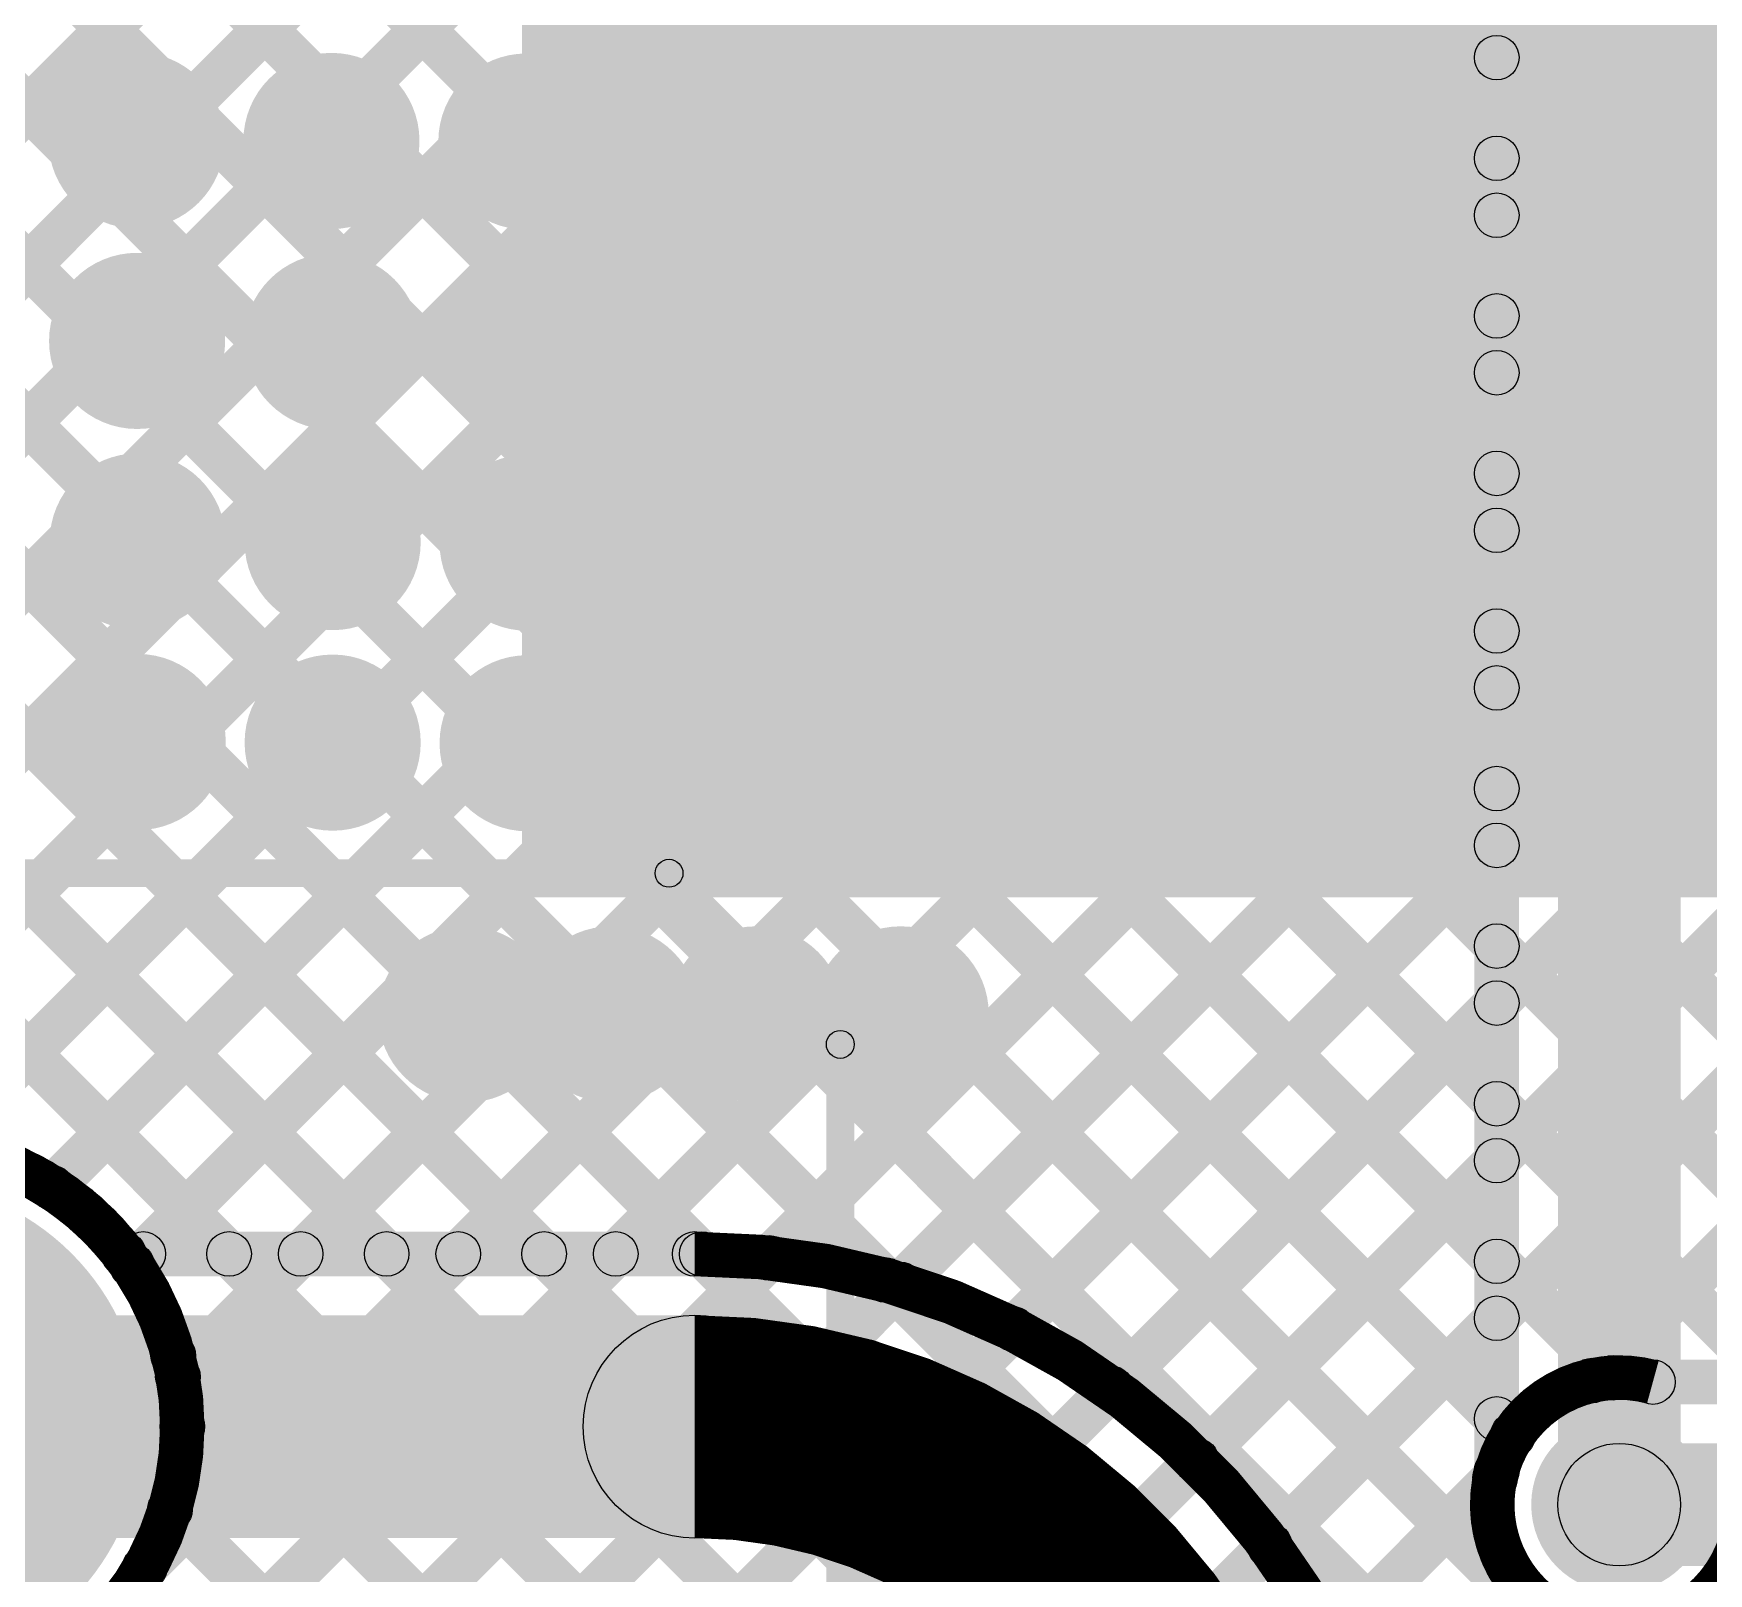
# Model space of a CAD drawing. Header units: millimetres. Extents: x -0.24 to 2.5, y 0 to 2.55.
# Drawn here: x -0.0777 to 0.223, y 1.4996 to 1.7761 of the extents above; entities that cross this region are included whole.
import ezdxf

# ---------------------------------------------------------------- set-up
doc = ezdxf.new("R2010")
doc.units = ezdxf.units.MM
doc.header["$MEASUREMENT"] = 0
for name, color, linetype in [('BottomLayer', 5, 'Continuous'), ('BottomSolder', 6, 'Continuous'), ('MultiLayer', 9, 'Continuous'), ('PadHoleLayer', 156, 'Continuous'), ('TopLayer', 1, 'Continuous'), ('TopOverlay', 2, 'Continuous'), ('TopSolder', 216, 'Continuous'), ('ViaHoleLayer', 16, 'Continuous')]:
    doc.layers.add(name, color=color, linetype=linetype)

# ---------------------------------------------------------------- blocks, each defined once
blk = doc.blocks.new('T________B_____2P_63')
at = {"layer": 'BottomLayer'}
h = blk.add_hatch(color=5, dxfattribs=at)
edge = h.paths.add_edge_path()
edge.add_arc((0.2, 0), 0.04, 0, 360)
at = {"layer": 'BottomSolder'}
h = blk.add_hatch(color=6, dxfattribs=at)
edge = h.paths.add_edge_path()
edge.add_arc((0.2, 0), 0.044, 0, 360)
at = {"layer": 'MultiLayer'}
h = blk.add_hatch(color=9, dxfattribs=at)
edge = h.paths.add_edge_path()
edge.add_arc((0.2, 0), 0.04, 0, 360)
at = {"layer": 'PadHoleLayer'}
h = blk.add_hatch(color=156, dxfattribs=at)
edge = h.paths.add_edge_path()
edge.add_arc((0.2, 0), 0.0275, 0, 360)
at = {"layer": 'TopLayer'}
h = blk.add_hatch(color=1, dxfattribs=at)
edge = h.paths.add_edge_path()
edge.add_arc((0.2, 0), 0.04, 0, 360)
at = {"layer": 'TopOverlay'}
for points in [[(0.29684, 0.12542), (0.30184, 0.12542), (0.30184, -0.1384), (0.29684, -0.1384)], [(0.29758, -0.13663), (0.30111, -0.14017), (0.27038, -0.17091), (0.26684, -0.16737)], [(-0.06992, -0.17164), (-0.06992, -0.16664), (0.26861, -0.16664), (0.26861, -0.17164)]]:
    blk.add_hatch(color=2, dxfattribs=at).paths.add_polyline_path(points)
h = blk.add_hatch(color=2, dxfattribs=at)
edge = h.paths.add_edge_path()
edge.add_arc((0.29934, -0.1384), 0.0025, 0, 360)
h = blk.add_hatch(color=2, dxfattribs=at)
edge = h.paths.add_edge_path()
edge.add_arc((0.29934, -0.1384), 0.0025, 0, 360)
h = blk.add_hatch(color=2, dxfattribs=at)
edge = h.paths.add_edge_path()
edge.add_arc((0.26861, -0.16914), 0.0025, 0, 360)
h = blk.add_hatch(color=2, dxfattribs=at)
edge = h.paths.add_edge_path()
edge.add_arc((0.26861, -0.16914), 0.0025, 0, 360)
at = {"layer": 'TopSolder'}
h = blk.add_hatch(color=216, dxfattribs=at)
edge = h.paths.add_edge_path()
edge.add_arc((0.2, 0), 0.044, 0, 360)
at = {"layer": 'TopOverlay'}
for centre in [(0.29934, -0.1384), (0.29934, -0.1384), (0.26861, -0.16914), (0.26861, -0.16914)]:
    blk.add_circle(centre, 0.0025, dxfattribs=at)

msp = doc.modelspace()

# ---------------------------------------------------------------- hatches: boundary and pattern name
at = {"layer": 'BottomLayer'}
for points in [[(0.01, 1.621), (0.332, 1.621), (0.332, 2.509), (0.01, 2.509)], [(-0.16717, 1.66847), (-0.17283, 1.67412), (0.33517, 2.18212), (0.34083, 2.17647)], [(-0.17283, 2.16241), (-0.16717, 2.16807), (0.46407, 1.53683), (0.45841, 1.53117)], [(-0.16717, 1.64018), (-0.17283, 1.64584), (0.33517, 2.15384), (0.34083, 2.14818)], [(-0.17283, 2.13412), (-0.16717, 2.13978), (0.43578, 1.53683), (0.43012, 1.53117)], [(-0.16717, 1.6119), (-0.17283, 1.61756), (0.33517, 2.12556), (0.34083, 2.1199)], [(-0.17283, 2.10584), (-0.16717, 2.1115), (0.4075, 1.53683), (0.40184, 1.53117)], [(-0.16717, 1.58361), (-0.17283, 1.58927), (0.32717, 2.08927), (0.33283, 2.08361)], [(-0.17283, 2.07756), (-0.16717, 2.08321), (0.37921, 1.53683), (0.37356, 1.53117)], [(-0.16717, 1.55533), (-0.17283, 1.56099), (0.32717, 2.06099), (0.33283, 2.05533)], [(-0.17283, 2.04927), (-0.16717, 2.05493), (0.35093, 1.53683), (0.34527, 1.53117)], [(-0.05484, 1.49795), (-0.0605, 1.50361), (0.48828, 2.05239), (0.49394, 2.04673)], [(-0.04896, 1.53212), (-0.05462, 1.53777), (0.45495, 2.04735), (0.46061, 2.04169)], [(-0.13211, 1.56211), (-0.13776, 1.56777), (0.32717, 2.0327), (0.33283, 2.02705)], [(-0.17283, 2.02099), (-0.16717, 2.02664), (0.32264, 1.53683), (0.31699, 1.53117)], [(-0.16717, 1.35734), (-0.17283, 1.363), (0.48823, 2.02405), (0.49388, 2.0184)], [(-0.09224, 1.5737), (-0.09789, 1.57935), (0.33858, 2.01583), (0.34424, 2.01017)], [(-0.07158, 1.56607), (-0.07724, 1.57172), (0.36687, 2.01583), (0.37252, 2.01017)], [(-0.05721, 1.55216), (-0.06287, 1.55781), (0.39515, 2.01583), (0.40081, 2.01017)], [(-0.00063, 1.35417), (-0.00629, 1.35983), (0.63817, 2.00429), (0.64383, 1.99863)], [(-0.17283, 1.9927), (-0.16717, 1.99836), (0.29436, 1.53683), (0.2887, 1.53117)], [(-0.12206, 1.37417), (-0.12771, 1.37983), (0.48823, 1.99577), (0.49388, 1.99011)], [(-0.04817, 1.3632), (-0.05383, 1.36886), (0.57003, 1.99272), (0.57569, 1.98706)], [(-0.02892, 1.35417), (-0.03458, 1.35983), (0.59831, 1.99272), (0.60397, 1.98706)], [(0.20493, 1.53145), (0.19927, 1.53711), (0.63817, 1.97601), (0.64383, 1.97035)], [(-0.09377, 1.37417), (-0.09943, 1.37983), (0.49432, 1.97358), (0.49998, 1.96792)], [(-0.17283, 1.96442), (-0.16717, 1.97008), (0.26608, 1.53683), (0.26042, 1.53117)], [(-0.06549, 1.37417), (-0.07114, 1.37983), (0.50971, 1.96068), (0.51537, 1.95502)], [(-0.17283, 1.93613), (-0.16717, 1.94179), (0.23779, 1.53683), (0.23213, 1.53117)], [(-0.17283, 1.90785), (-0.16717, 1.91351), (0.20872, 1.53761), (0.20307, 1.53196)], [(-0.17283, 1.87957), (-0.16717, 1.88522), (0.19074, 1.52731), (0.18508, 1.52166)], [(-0.17283, 1.85128), (-0.16717, 1.85694), (0.22694, 1.46283), (0.22128, 1.45717)], [(-0.17283, 1.823), (-0.16717, 1.82865), (0.19865, 1.46283), (0.193, 1.45717)], [(-0.17283, 1.79471), (-0.16717, 1.80037), (0.17037, 1.46283), (0.16471, 1.45717)], [(-0.17283, 1.76643), (-0.16717, 1.77209), (0.14209, 1.46283), (0.13643, 1.45717)], [(-0.17283, 1.73814), (-0.16717, 1.7438), (0.12098, 1.45564), (0.11533, 1.44999)], [(-0.17283, 1.70986), (-0.16717, 1.71552), (0.11043, 1.43791), (0.10477, 1.43226)], [(-0.17283, 1.68158), (-0.16717, 1.68723), (0.16023, 1.35983), (0.15458, 1.35417)], [(-0.05544, 1.53591), (-0.04979, 1.54156), (0.13195, 1.35983), (0.12629, 1.35417)], [(0.21303, 1.53), (0.21303, 1.538), (0.62386, 1.538), (0.62386, 1.53)], [(0.207, 1.501), (0.207, 1.523), (0.62386, 1.523), (0.62386, 1.501)], [(0.12776, 1.45428), (0.1221, 1.45994), (0.18189, 1.51973), (0.18755, 1.51407)], [(-0.05606, 1.50824), (-0.05041, 1.5139), (0.10366, 1.35983), (0.09801, 1.35417)]]:
    msp.add_hatch(color=5, dxfattribs=at).paths.add_polyline_path(points)
h = msp.add_hatch(color=5, dxfattribs=at)
edge = h.paths.add_edge_path()
edge.add_arc((-0.05922, 1.75689), 0.01181, 0, 360)
h = msp.add_hatch(color=5, dxfattribs=at)
edge = h.paths.add_edge_path()
edge.add_arc((-0.02422, 1.75678), 0.01181, 0, 360)
h = msp.add_hatch(color=5, dxfattribs=at)
edge = h.paths.add_edge_path()
edge.add_arc((0.01078, 1.75667), 0.01181, 0, 360)
h = msp.add_hatch(color=5, dxfattribs=at)
edge = h.paths.add_edge_path()
edge.add_arc((0.04578, 1.75655), 0.01181, 0, 360)
h = msp.add_hatch(color=5, dxfattribs=at)
edge = h.paths.add_edge_path()
edge.add_arc((0.08078, 1.75644), 0.01181, 0, 360)
h = msp.add_hatch(color=5, dxfattribs=at)
edge = h.paths.add_edge_path()
edge.add_arc((0.11578, 1.75633), 0.01181, 0, 360)
h = msp.add_hatch(color=5, dxfattribs=at)
edge = h.paths.add_edge_path()
edge.add_arc((0.15122, 1.75644), 0.01181, 0, 360)
h = msp.add_hatch(color=5, dxfattribs=at)
edge = h.paths.add_edge_path()
edge.add_arc((-0.05911, 1.72089), 0.01181, 0, 360)
h = msp.add_hatch(color=5, dxfattribs=at)
edge = h.paths.add_edge_path()
edge.add_arc((-0.02411, 1.72078), 0.01181, 0, 360)
h = msp.add_hatch(color=5, dxfattribs=at)
edge = h.paths.add_edge_path()
edge.add_arc((0.01089, 1.72067), 0.01181, 0, 360)
h = msp.add_hatch(color=5, dxfattribs=at)
edge = h.paths.add_edge_path()
edge.add_arc((0.04589, 1.72055), 0.01181, 0, 360)
h = msp.add_hatch(color=5, dxfattribs=at)
edge = h.paths.add_edge_path()
edge.add_arc((0.08089, 1.72044), 0.01181, 0, 360)
h = msp.add_hatch(color=5, dxfattribs=at)
edge = h.paths.add_edge_path()
edge.add_arc((0.15111, 1.72044), 0.01181, 0, 360)
h = msp.add_hatch(color=5, dxfattribs=at)
edge = h.paths.add_edge_path()
edge.add_arc((0.11589, 1.72033), 0.01181, 0, 360)
h = msp.add_hatch(color=5, dxfattribs=at)
edge = h.paths.add_edge_path()
edge.add_arc((-0.059, 1.68489), 0.01181, 0, 360)
h = msp.add_hatch(color=5, dxfattribs=at)
edge = h.paths.add_edge_path()
edge.add_arc((-0.024, 1.68478), 0.01181, 0, 360)
h = msp.add_hatch(color=5, dxfattribs=at)
edge = h.paths.add_edge_path()
edge.add_arc((0.011, 1.68467), 0.01181, 0, 360)
h = msp.add_hatch(color=5, dxfattribs=at)
edge = h.paths.add_edge_path()
edge.add_arc((0.046, 1.68455), 0.01181, 0, 360)
h = msp.add_hatch(color=5, dxfattribs=at)
edge = h.paths.add_edge_path()
edge.add_arc((0.081, 1.68444), 0.01181, 0, 360)
h = msp.add_hatch(color=5, dxfattribs=at)
edge = h.paths.add_edge_path()
edge.add_arc((0.116, 1.68433), 0.01181, 0, 360)
h = msp.add_hatch(color=5, dxfattribs=at)
edge = h.paths.add_edge_path()
edge.add_arc((0.151, 1.68444), 0.01181, 0, 360)
h = msp.add_hatch(color=5, dxfattribs=at)
edge = h.paths.add_edge_path()
edge.add_arc((-0.059, 1.64889), 0.01181, 0, 360)
h = msp.add_hatch(color=5, dxfattribs=at)
edge = h.paths.add_edge_path()
edge.add_arc((-0.024, 1.64878), 0.01181, 0, 360)
h = msp.add_hatch(color=5, dxfattribs=at)
edge = h.paths.add_edge_path()
edge.add_arc((0.011, 1.64867), 0.01181, 0, 360)
h = msp.add_hatch(color=5, dxfattribs=at)
edge = h.paths.add_edge_path()
edge.add_arc((0.046, 1.64855), 0.01181, 0, 360)
h = msp.add_hatch(color=5, dxfattribs=at)
edge = h.paths.add_edge_path()
edge.add_arc((0.081, 1.64844), 0.01181, 0, 360)
h = msp.add_hatch(color=5, dxfattribs=at)
edge = h.paths.add_edge_path()
edge.add_arc((0.116, 1.64833), 0.01181, 0, 360)
h = msp.add_hatch(color=5, dxfattribs=at)
edge = h.paths.add_edge_path()
edge.add_arc((0.151, 1.64844), 0.01181, 0, 360)
h = msp.add_hatch(color=5, dxfattribs=at)
edge = h.paths.add_edge_path()
edge.add_arc((0, 1.6), 0.01181, 0, 360)
h = msp.add_hatch(color=5, dxfattribs=at)
edge = h.paths.add_edge_path()
edge.add_arc((0.026, 1.6), 0.01181, 0, 360)
h = msp.add_hatch(color=5, dxfattribs=at)
edge = h.paths.add_edge_path()
edge.add_arc((0.052, 1.6), 0.01181, 0, 360)
h = msp.add_hatch(color=5, dxfattribs=at)
edge = h.paths.add_edge_path()
edge.add_arc((0.078, 1.6), 0.01181, 0, 360)
h = msp.add_hatch(color=5, dxfattribs=at)
edge = h.paths.add_edge_path()
edge.add_arc((-0.07441, 1.56889), 0.004, 0, 360)
h = msp.add_hatch(color=5, dxfattribs=at)
edge = h.paths.add_edge_path()
edge.add_arc((-0.06004, 1.55498), 0.004, 0, 360)
h = msp.add_hatch(color=5, dxfattribs=at)
edge = h.paths.add_edge_path()
edge.add_arc((-0.05262, 1.53874), 0.004, 0, 360)
h = msp.add_hatch(color=5, dxfattribs=at)
edge = h.paths.add_edge_path()
edge.add_arc((-0.05179, 1.53495), 0.004, 0, 360)
h = msp.add_hatch(color=5, dxfattribs=at)
edge = h.paths.add_edge_path()
edge.add_arc((0.2021, 1.53428), 0.004, 0, 360)
h = msp.add_hatch(color=5, dxfattribs=at)
edge = h.paths.add_edge_path()
edge.add_arc((0.20589, 1.53478), 0.004, 0, 360)
h = msp.add_hatch(color=5, dxfattribs=at)
edge = h.paths.add_edge_path()
edge.add_arc((0.21303, 1.534), 0.004, 0, 360)
h = msp.add_hatch(color=5, dxfattribs=at)
edge = h.paths.add_edge_path()
edge.add_arc((0.21303, 1.534), 0.004, 0, 360)
h = msp.add_hatch(color=5, dxfattribs=at)
edge = h.paths.add_edge_path()
edge.add_arc((-0.051, 1.526), 0.004, 0, 360)
h = msp.add_hatch(color=5, dxfattribs=at)
edge = h.paths.add_edge_path()
edge.add_arc((0.18791, 1.52449), 0.004, 0, 360)
h = msp.add_hatch(color=5, dxfattribs=at)
edge = h.paths.add_edge_path()
edge.add_arc((0.207, 1.512), 0.01181, 0, 360)
h = msp.add_hatch(color=5, dxfattribs=at)
edge = h.paths.add_edge_path()
edge.add_arc((0.207, 1.512), 0.011, 0, 360)
h = msp.add_hatch(color=5, dxfattribs=at)
edge = h.paths.add_edge_path()
edge.add_arc((0.18472, 1.5169), 0.004, 0, 360)
h = msp.add_hatch(color=5, dxfattribs=at)
edge = h.paths.add_edge_path()
edge.add_arc((-0.05323, 1.51107), 0.004, 0, 360)
h = msp.add_hatch(color=5, dxfattribs=at)
edge = h.paths.add_edge_path()
edge.add_arc((-0.05767, 1.50078), 0.004, 0, 360)
at = {"layer": 'BottomSolder'}
h = msp.add_hatch(color=6, dxfattribs=at)
edge = h.paths.add_edge_path()
edge.add_arc((-0.05922, 1.75689), 0.01581, 0, 360)
h = msp.add_hatch(color=6, dxfattribs=at)
edge = h.paths.add_edge_path()
edge.add_arc((-0.02422, 1.75678), 0.01581, 0, 360)
h = msp.add_hatch(color=6, dxfattribs=at)
edge = h.paths.add_edge_path()
edge.add_arc((0.01078, 1.75667), 0.01581, 0, 360)
h = msp.add_hatch(color=6, dxfattribs=at)
edge = h.paths.add_edge_path()
edge.add_arc((0.04578, 1.75655), 0.01581, 0, 360)
h = msp.add_hatch(color=6, dxfattribs=at)
edge = h.paths.add_edge_path()
edge.add_arc((0.08078, 1.75644), 0.01581, 0, 360)
h = msp.add_hatch(color=6, dxfattribs=at)
edge = h.paths.add_edge_path()
edge.add_arc((0.11578, 1.75633), 0.01581, 0, 360)
h = msp.add_hatch(color=6, dxfattribs=at)
edge = h.paths.add_edge_path()
edge.add_arc((0.15122, 1.75644), 0.01581, 0, 360)
h = msp.add_hatch(color=6, dxfattribs=at)
edge = h.paths.add_edge_path()
edge.add_arc((-0.05911, 1.72089), 0.01581, 0, 360)
h = msp.add_hatch(color=6, dxfattribs=at)
edge = h.paths.add_edge_path()
edge.add_arc((-0.02411, 1.72078), 0.01581, 0, 360)
h = msp.add_hatch(color=6, dxfattribs=at)
edge = h.paths.add_edge_path()
edge.add_arc((0.01089, 1.72067), 0.01581, 0, 360)
h = msp.add_hatch(color=6, dxfattribs=at)
edge = h.paths.add_edge_path()
edge.add_arc((0.04589, 1.72055), 0.01581, 0, 360)
h = msp.add_hatch(color=6, dxfattribs=at)
edge = h.paths.add_edge_path()
edge.add_arc((0.08089, 1.72044), 0.01581, 0, 360)
h = msp.add_hatch(color=6, dxfattribs=at)
edge = h.paths.add_edge_path()
edge.add_arc((0.11589, 1.72033), 0.01581, 0, 360)
h = msp.add_hatch(color=6, dxfattribs=at)
edge = h.paths.add_edge_path()
edge.add_arc((0.15111, 1.72044), 0.01581, 0, 360)
h = msp.add_hatch(color=6, dxfattribs=at)
edge = h.paths.add_edge_path()
edge.add_arc((-0.059, 1.68489), 0.01581, 0, 360)
h = msp.add_hatch(color=6, dxfattribs=at)
edge = h.paths.add_edge_path()
edge.add_arc((-0.024, 1.68478), 0.01581, 0, 360)
h = msp.add_hatch(color=6, dxfattribs=at)
edge = h.paths.add_edge_path()
edge.add_arc((0.011, 1.68467), 0.01581, 0, 360)
h = msp.add_hatch(color=6, dxfattribs=at)
edge = h.paths.add_edge_path()
edge.add_arc((0.046, 1.68455), 0.01581, 0, 360)
h = msp.add_hatch(color=6, dxfattribs=at)
edge = h.paths.add_edge_path()
edge.add_arc((0.081, 1.68444), 0.01581, 0, 360)
h = msp.add_hatch(color=6, dxfattribs=at)
edge = h.paths.add_edge_path()
edge.add_arc((0.116, 1.68433), 0.01581, 0, 360)
h = msp.add_hatch(color=6, dxfattribs=at)
edge = h.paths.add_edge_path()
edge.add_arc((0.151, 1.68444), 0.01581, 0, 360)
h = msp.add_hatch(color=6, dxfattribs=at)
edge = h.paths.add_edge_path()
edge.add_arc((-0.059, 1.64889), 0.01581, 0, 360)
h = msp.add_hatch(color=6, dxfattribs=at)
edge = h.paths.add_edge_path()
edge.add_arc((-0.024, 1.64878), 0.01581, 0, 360)
h = msp.add_hatch(color=6, dxfattribs=at)
edge = h.paths.add_edge_path()
edge.add_arc((0.011, 1.64867), 0.01581, 0, 360)
h = msp.add_hatch(color=6, dxfattribs=at)
edge = h.paths.add_edge_path()
edge.add_arc((0.046, 1.64855), 0.01581, 0, 360)
h = msp.add_hatch(color=6, dxfattribs=at)
edge = h.paths.add_edge_path()
edge.add_arc((0.081, 1.64844), 0.01581, 0, 360)
h = msp.add_hatch(color=6, dxfattribs=at)
edge = h.paths.add_edge_path()
edge.add_arc((0.116, 1.64833), 0.01581, 0, 360)
h = msp.add_hatch(color=6, dxfattribs=at)
edge = h.paths.add_edge_path()
edge.add_arc((0.151, 1.64844), 0.01581, 0, 360)
h = msp.add_hatch(color=6, dxfattribs=at)
edge = h.paths.add_edge_path()
edge.add_arc((0, 1.6), 0.01581, 0, 360)
h = msp.add_hatch(color=6, dxfattribs=at)
edge = h.paths.add_edge_path()
edge.add_arc((0.026, 1.6), 0.01581, 0, 360)
h = msp.add_hatch(color=6, dxfattribs=at)
edge = h.paths.add_edge_path()
edge.add_arc((0.052, 1.6), 0.01581, 0, 360)
h = msp.add_hatch(color=6, dxfattribs=at)
edge = h.paths.add_edge_path()
edge.add_arc((0.078, 1.6), 0.01581, 0, 360)
h = msp.add_hatch(color=6, dxfattribs=at)
edge = h.paths.add_edge_path()
edge.add_arc((0.207, 1.512), 0.01581, 0, 360)
at = {"layer": 'TopLayer'}
for points in [[(0.189, 1.51803), (0.181, 1.51803), (0.181, 2.12086), (0.189, 2.12086)], [(0.218, 1.512), (0.196, 1.512), (0.196, 2.12086), (0.218, 2.12086)], [(-0.16583, 2.09884), (-0.16017, 2.1045), (0.18783, 1.7565), (0.18217, 1.75084)], [(-0.16583, 2.07056), (-0.16017, 2.07621), (0.18783, 1.72821), (0.18217, 1.72256)], [(-0.16583, 2.04227), (-0.16017, 2.04793), (0.18783, 1.69993), (0.18217, 1.69427)], [(-0.16017, 1.67547), (-0.16583, 1.68112), (0.18217, 2.02912), (0.18783, 2.02347)], [(-0.16583, 2.01399), (-0.16017, 2.01964), (0.18783, 1.67164), (0.18217, 1.66599)], [(-0.16017, 1.64718), (-0.16583, 1.65284), (0.18217, 2.00084), (0.18783, 1.99518)], [(-0.16583, 1.9857), (-0.16017, 1.99136), (0.18783, 1.64336), (0.18217, 1.6377)], [(-0.16017, 1.6189), (-0.16583, 1.62456), (0.18217, 1.97256), (0.18783, 1.9669)], [(-0.16583, 1.95742), (-0.16017, 1.96308), (0.18783, 1.61508), (0.18217, 1.60942)], [(-0.16017, 1.59061), (-0.16583, 1.59627), (0.18217, 1.94427), (0.18783, 1.93861)], [(-0.16583, 1.92913), (-0.16017, 1.93479), (0.18783, 1.58679), (0.18217, 1.58113)], [(-0.16017, 1.56233), (-0.16583, 1.56799), (0.18217, 1.91599), (0.18783, 1.91033)], [(-0.16583, 1.90085), (-0.16017, 1.90651), (0.18783, 1.55851), (0.18217, 1.55285)], [(-0.13211, 1.56211), (-0.13776, 1.56777), (0.18217, 1.8877), (0.18783, 1.88205)], [(-0.16583, 1.87257), (-0.16017, 1.87822), (0.18783, 1.53022), (0.18217, 1.52457)], [(-0.09224, 1.5737), (-0.09789, 1.57935), (0.18217, 1.85942), (0.18783, 1.85376)], [(-0.16583, 1.84428), (-0.16017, 1.84994), (0.23683, 1.45294), (0.23117, 1.44728)], [(-0.07158, 1.56607), (-0.07724, 1.57172), (0.18217, 1.83113), (0.18783, 1.82548)], [(-0.16583, 1.816), (-0.16017, 1.82165), (0.23683, 1.42465), (0.23117, 1.419)], [(-0.05519, 1.55417), (-0.06085, 1.55983), (0.18217, 1.80285), (0.18783, 1.79719)], [(-0.16583, 1.78771), (-0.16017, 1.79337), (0.07802, 1.55518), (0.07236, 1.54952)], [(-0.02691, 1.55417), (-0.03257, 1.55983), (0.18217, 1.77457), (0.18783, 1.76891)], [(-0.16583, 1.75943), (-0.16017, 1.76509), (0.04509, 1.55982), (0.03943, 1.55417)], [(0.00138, 1.55417), (-0.00428, 1.55983), (0.18217, 1.74628), (0.18783, 1.74062)], [(-0.16583, 1.73114), (-0.16017, 1.7368), (0.0168, 1.55983), (0.01114, 1.55417)], [(0.02966, 1.55417), (0.024, 1.55983), (0.18217, 1.718), (0.18783, 1.71234)], [(-0.16583, 1.70286), (-0.16017, 1.70852), (-0.01148, 1.55983), (-0.01714, 1.55417)], [(0.05724, 1.55347), (0.05158, 1.55912), (0.18217, 1.68971), (0.18783, 1.68406)], [(-0.16583, 1.67458), (-0.16017, 1.68023), (-0.03977, 1.55983), (-0.04542, 1.55417)], [(0.08078, 1.54872), (0.07512, 1.55438), (0.18217, 1.66143), (0.18783, 1.65577)], [(0.10102, 1.54068), (0.09537, 1.54634), (0.18217, 1.63314), (0.18783, 1.62749)], [(0.11865, 1.53003), (0.11299, 1.53568), (0.18217, 1.60486), (0.18783, 1.5992)], [(0.13396, 1.51705), (0.12831, 1.52271), (0.18217, 1.57658), (0.18783, 1.57092)], [(-0.0615, 1.553), (-0.0615, 1.561), (0.041, 1.561), (0.041, 1.553)], [(-0.102, 1.506), (-0.102, 1.546), (0.041, 1.546), (0.041, 1.506)], [(0.14705, 1.50186), (0.1414, 1.50752), (0.18217, 1.54829), (0.18783, 1.54263)], [(0.15784, 1.48436), (0.15218, 1.49002), (0.18189, 1.51973), (0.18755, 1.51407)]]:
    msp.add_hatch(color=1, dxfattribs=at).paths.add_polyline_path(points)
h = msp.add_hatch(color=1, dxfattribs=at)
edge = h.paths.add_edge_path()
edge.add_arc((0.185, 1.77174), 0.004, 0, 360)
h = msp.add_hatch(color=1, dxfattribs=at)
edge = h.paths.add_edge_path()
edge.add_arc((-0.05922, 1.75689), 0.01181, 0, 360)
h = msp.add_hatch(color=1, dxfattribs=at)
edge = h.paths.add_edge_path()
edge.add_arc((-0.02422, 1.75678), 0.01181, 0, 360)
h = msp.add_hatch(color=1, dxfattribs=at)
edge = h.paths.add_edge_path()
edge.add_arc((0.01078, 1.75667), 0.01181, 0, 360)
h = msp.add_hatch(color=1, dxfattribs=at)
edge = h.paths.add_edge_path()
edge.add_arc((0.04578, 1.75655), 0.01181, 0, 360)
h = msp.add_hatch(color=1, dxfattribs=at)
edge = h.paths.add_edge_path()
edge.add_arc((0.08078, 1.75644), 0.01181, 0, 360)
h = msp.add_hatch(color=1, dxfattribs=at)
edge = h.paths.add_edge_path()
edge.add_arc((0.11578, 1.75633), 0.01181, 0, 360)
h = msp.add_hatch(color=1, dxfattribs=at)
edge = h.paths.add_edge_path()
edge.add_arc((0.15122, 1.75644), 0.01181, 0, 360)
h = msp.add_hatch(color=1, dxfattribs=at)
edge = h.paths.add_edge_path()
edge.add_arc((0.185, 1.75367), 0.004, 0, 360)
h = msp.add_hatch(color=1, dxfattribs=at)
edge = h.paths.add_edge_path()
edge.add_arc((0.185, 1.74345), 0.004, 0, 360)
h = msp.add_hatch(color=1, dxfattribs=at)
edge = h.paths.add_edge_path()
edge.add_arc((-0.05911, 1.72089), 0.01181, 0, 360)
h = msp.add_hatch(color=1, dxfattribs=at)
edge = h.paths.add_edge_path()
edge.add_arc((-0.02411, 1.72078), 0.01181, 0, 360)
h = msp.add_hatch(color=1, dxfattribs=at)
edge = h.paths.add_edge_path()
edge.add_arc((0.01089, 1.72067), 0.01181, 0, 360)
h = msp.add_hatch(color=1, dxfattribs=at)
edge = h.paths.add_edge_path()
edge.add_arc((0.04589, 1.72055), 0.01181, 0, 360)
h = msp.add_hatch(color=1, dxfattribs=at)
edge = h.paths.add_edge_path()
edge.add_arc((0.08089, 1.72044), 0.01181, 0, 360)
h = msp.add_hatch(color=1, dxfattribs=at)
edge = h.paths.add_edge_path()
edge.add_arc((0.15111, 1.72044), 0.01181, 0, 360)
h = msp.add_hatch(color=1, dxfattribs=at)
edge = h.paths.add_edge_path()
edge.add_arc((0.11589, 1.72033), 0.01181, 0, 360)
h = msp.add_hatch(color=1, dxfattribs=at)
edge = h.paths.add_edge_path()
edge.add_arc((0.185, 1.72538), 0.004, 0, 360)
h = msp.add_hatch(color=1, dxfattribs=at)
edge = h.paths.add_edge_path()
edge.add_arc((0.185, 1.71517), 0.004, 0, 360)
h = msp.add_hatch(color=1, dxfattribs=at)
edge = h.paths.add_edge_path()
edge.add_arc((0.185, 1.6971), 0.004, 0, 360)
h = msp.add_hatch(color=1, dxfattribs=at)
edge = h.paths.add_edge_path()
edge.add_arc((-0.059, 1.68489), 0.01181, 0, 360)
h = msp.add_hatch(color=1, dxfattribs=at)
edge = h.paths.add_edge_path()
edge.add_arc((-0.024, 1.68478), 0.01181, 0, 360)
h = msp.add_hatch(color=1, dxfattribs=at)
edge = h.paths.add_edge_path()
edge.add_arc((0.011, 1.68467), 0.01181, 0, 360)
h = msp.add_hatch(color=1, dxfattribs=at)
edge = h.paths.add_edge_path()
edge.add_arc((0.046, 1.68455), 0.01181, 0, 360)
h = msp.add_hatch(color=1, dxfattribs=at)
edge = h.paths.add_edge_path()
edge.add_arc((0.081, 1.68444), 0.01181, 0, 360)
h = msp.add_hatch(color=1, dxfattribs=at)
edge = h.paths.add_edge_path()
edge.add_arc((0.116, 1.68433), 0.01181, 0, 360)
h = msp.add_hatch(color=1, dxfattribs=at)
edge = h.paths.add_edge_path()
edge.add_arc((0.151, 1.68444), 0.01181, 0, 360)
h = msp.add_hatch(color=1, dxfattribs=at)
edge = h.paths.add_edge_path()
edge.add_arc((0.185, 1.68688), 0.004, 0, 360)
h = msp.add_hatch(color=1, dxfattribs=at)
edge = h.paths.add_edge_path()
edge.add_arc((0.185, 1.66882), 0.004, 0, 360)
h = msp.add_hatch(color=1, dxfattribs=at)
edge = h.paths.add_edge_path()
edge.add_arc((-0.059, 1.64889), 0.01181, 0, 360)
h = msp.add_hatch(color=1, dxfattribs=at)
edge = h.paths.add_edge_path()
edge.add_arc((-0.024, 1.64878), 0.01181, 0, 360)
h = msp.add_hatch(color=1, dxfattribs=at)
edge = h.paths.add_edge_path()
edge.add_arc((0.011, 1.64867), 0.01181, 0, 360)
h = msp.add_hatch(color=1, dxfattribs=at)
edge = h.paths.add_edge_path()
edge.add_arc((0.046, 1.64855), 0.01181, 0, 360)
h = msp.add_hatch(color=1, dxfattribs=at)
edge = h.paths.add_edge_path()
edge.add_arc((0.081, 1.64844), 0.01181, 0, 360)
h = msp.add_hatch(color=1, dxfattribs=at)
edge = h.paths.add_edge_path()
edge.add_arc((0.116, 1.64833), 0.01181, 0, 360)
h = msp.add_hatch(color=1, dxfattribs=at)
edge = h.paths.add_edge_path()
edge.add_arc((0.151, 1.64844), 0.01181, 0, 360)
h = msp.add_hatch(color=1, dxfattribs=at)
edge = h.paths.add_edge_path()
edge.add_arc((0.185, 1.6586), 0.004, 0, 360)
h = msp.add_hatch(color=1, dxfattribs=at)
edge = h.paths.add_edge_path()
edge.add_arc((0.185, 1.64053), 0.004, 0, 360)
h = msp.add_hatch(color=1, dxfattribs=at)
edge = h.paths.add_edge_path()
edge.add_arc((0.185, 1.63032), 0.004, 0, 360)
h = msp.add_hatch(color=1, dxfattribs=at)
edge = h.paths.add_edge_path()
edge.add_arc((0.185, 1.61225), 0.004, 0, 360)
h = msp.add_hatch(color=1, dxfattribs=at)
edge = h.paths.add_edge_path()
edge.add_arc((0, 1.6), 0.01181, 0, 360)
h = msp.add_hatch(color=1, dxfattribs=at)
edge = h.paths.add_edge_path()
edge.add_arc((0.026, 1.6), 0.01181, 0, 360)
h = msp.add_hatch(color=1, dxfattribs=at)
edge = h.paths.add_edge_path()
edge.add_arc((0.052, 1.6), 0.01181, 0, 360)
h = msp.add_hatch(color=1, dxfattribs=at)
edge = h.paths.add_edge_path()
edge.add_arc((0.078, 1.6), 0.01181, 0, 360)
h = msp.add_hatch(color=1, dxfattribs=at)
edge = h.paths.add_edge_path()
edge.add_arc((0.185, 1.60203), 0.004, 0, 360)
h = msp.add_hatch(color=1, dxfattribs=at)
edge = h.paths.add_edge_path()
edge.add_arc((0.185, 1.58396), 0.004, 0, 360)
h = msp.add_hatch(color=1, dxfattribs=at)
edge = h.paths.add_edge_path()
edge.add_arc((0.185, 1.57375), 0.004, 0, 360)
h = msp.add_hatch(color=1, dxfattribs=at)
edge = h.paths.add_edge_path()
edge.add_arc((-0.07441, 1.56889), 0.004, 0, 360)
h = msp.add_hatch(color=1, dxfattribs=at)
edge = h.paths.add_edge_path()
edge.add_arc((-0.0615, 1.557), 0.004, 0, 360)
h = msp.add_hatch(color=1, dxfattribs=at)
edge = h.paths.add_edge_path()
edge.add_arc((-0.0615, 1.557), 0.004, 0, 360)
h = msp.add_hatch(color=1, dxfattribs=at)
edge = h.paths.add_edge_path()
edge.add_arc((-0.05802, 1.557), 0.004, 0, 360)
h = msp.add_hatch(color=1, dxfattribs=at)
edge = h.paths.add_edge_path()
edge.add_arc((-0.0426, 1.557), 0.004, 0, 360)
h = msp.add_hatch(color=1, dxfattribs=at)
edge = h.paths.add_edge_path()
edge.add_arc((-0.02974, 1.557), 0.004, 0, 360)
h = msp.add_hatch(color=1, dxfattribs=at)
edge = h.paths.add_edge_path()
edge.add_arc((-0.01431, 1.557), 0.004, 0, 360)
h = msp.add_hatch(color=1, dxfattribs=at)
edge = h.paths.add_edge_path()
edge.add_arc((-0.00145, 1.557), 0.004, 0, 360)
h = msp.add_hatch(color=1, dxfattribs=at)
edge = h.paths.add_edge_path()
edge.add_arc((0.01397, 1.557), 0.004, 0, 360)
h = msp.add_hatch(color=1, dxfattribs=at)
edge = h.paths.add_edge_path()
edge.add_arc((0.02683, 1.557), 0.004, 0, 360)
h = msp.add_hatch(color=1, dxfattribs=at)
edge = h.paths.add_edge_path()
edge.add_arc((0.041, 1.557), 0.004, 0, 360)
h = msp.add_hatch(color=1, dxfattribs=at)
edge = h.paths.add_edge_path()
edge.add_arc((0.041, 1.557), 0.004, 0, 360)
h = msp.add_hatch(color=1, dxfattribs=at)
edge = h.paths.add_edge_path()
edge.add_arc((0.04226, 1.55699), 0.004, 0, 360)
h = msp.add_hatch(color=1, dxfattribs=at)
edge = h.paths.add_edge_path()
edge.add_arc((0.05441, 1.5563), 0.004, 0, 360)
h = msp.add_hatch(color=1, dxfattribs=at)
edge = h.paths.add_edge_path()
edge.add_arc((0.185, 1.55568), 0.004, 0, 360)
h = msp.add_hatch(color=1, dxfattribs=at)
edge = h.paths.add_edge_path()
edge.add_arc((0.07519, 1.55235), 0.004, 0, 360)
h = msp.add_hatch(color=1, dxfattribs=at)
edge = h.paths.add_edge_path()
edge.add_arc((0.07795, 1.55155), 0.004, 0, 360)
h = msp.add_hatch(color=1, dxfattribs=at)
edge = h.paths.add_edge_path()
edge.add_arc((0.185, 1.54546), 0.004, 0, 360)
h = msp.add_hatch(color=1, dxfattribs=at)
edge = h.paths.add_edge_path()
edge.add_arc((0.041, 1.526), 0.02, 0, 360)
h = msp.add_hatch(color=1, dxfattribs=at)
edge = h.paths.add_edge_path()
edge.add_arc((0.041, 1.526), 0.02, 0, 360)
h = msp.add_hatch(color=1, dxfattribs=at)
edge = h.paths.add_edge_path()
edge.add_arc((0.0982, 1.54351), 0.004, 0, 360)
h = msp.add_hatch(color=1, dxfattribs=at)
edge = h.paths.add_edge_path()
edge.add_arc((0.11582, 1.53285), 0.004, 0, 360)
h = msp.add_hatch(color=1, dxfattribs=at)
edge = h.paths.add_edge_path()
edge.add_arc((0.185, 1.52739), 0.004, 0, 360)
h = msp.add_hatch(color=1, dxfattribs=at)
edge = h.paths.add_edge_path()
edge.add_arc((0.13114, 1.51988), 0.004, 0, 360)
h = msp.add_hatch(color=1, dxfattribs=at)
edge = h.paths.add_edge_path()
edge.add_arc((0.185, 1.51803), 0.004, 0, 360)
h = msp.add_hatch(color=1, dxfattribs=at)
edge = h.paths.add_edge_path()
edge.add_arc((0.185, 1.51803), 0.004, 0, 360)
h = msp.add_hatch(color=1, dxfattribs=at)
edge = h.paths.add_edge_path()
edge.add_arc((0.207, 1.512), 0.01181, 0, 360)
h = msp.add_hatch(color=1, dxfattribs=at)
edge = h.paths.add_edge_path()
edge.add_arc((0.207, 1.512), 0.011, 0, 360)
h = msp.add_hatch(color=1, dxfattribs=at)
edge = h.paths.add_edge_path()
edge.add_arc((0.18472, 1.5169), 0.004, 0, 360)
h = msp.add_hatch(color=1, dxfattribs=at)
edge = h.paths.add_edge_path()
edge.add_arc((0.14422, 1.50469), 0.004, 0, 360)
at = {"layer": 'TopSolder'}
h = msp.add_hatch(color=216, dxfattribs=at)
edge = h.paths.add_edge_path()
edge.add_arc((-0.05922, 1.75689), 0.01581, 0, 360)
h = msp.add_hatch(color=216, dxfattribs=at)
edge = h.paths.add_edge_path()
edge.add_arc((-0.02422, 1.75678), 0.01581, 0, 360)
h = msp.add_hatch(color=216, dxfattribs=at)
edge = h.paths.add_edge_path()
edge.add_arc((0.01078, 1.75667), 0.01581, 0, 360)
h = msp.add_hatch(color=216, dxfattribs=at)
edge = h.paths.add_edge_path()
edge.add_arc((0.04578, 1.75655), 0.01581, 0, 360)
h = msp.add_hatch(color=216, dxfattribs=at)
edge = h.paths.add_edge_path()
edge.add_arc((0.08078, 1.75644), 0.01581, 0, 360)
h = msp.add_hatch(color=216, dxfattribs=at)
edge = h.paths.add_edge_path()
edge.add_arc((0.11578, 1.75633), 0.01581, 0, 360)
h = msp.add_hatch(color=216, dxfattribs=at)
edge = h.paths.add_edge_path()
edge.add_arc((0.15122, 1.75644), 0.01581, 0, 360)
h = msp.add_hatch(color=216, dxfattribs=at)
edge = h.paths.add_edge_path()
edge.add_arc((-0.05911, 1.72089), 0.01581, 0, 360)
h = msp.add_hatch(color=216, dxfattribs=at)
edge = h.paths.add_edge_path()
edge.add_arc((-0.02411, 1.72078), 0.01581, 0, 360)
h = msp.add_hatch(color=216, dxfattribs=at)
edge = h.paths.add_edge_path()
edge.add_arc((0.01089, 1.72067), 0.01581, 0, 360)
h = msp.add_hatch(color=216, dxfattribs=at)
edge = h.paths.add_edge_path()
edge.add_arc((0.04589, 1.72055), 0.01581, 0, 360)
h = msp.add_hatch(color=216, dxfattribs=at)
edge = h.paths.add_edge_path()
edge.add_arc((0.08089, 1.72044), 0.01581, 0, 360)
h = msp.add_hatch(color=216, dxfattribs=at)
edge = h.paths.add_edge_path()
edge.add_arc((0.11589, 1.72033), 0.01581, 0, 360)
h = msp.add_hatch(color=216, dxfattribs=at)
edge = h.paths.add_edge_path()
edge.add_arc((0.15111, 1.72044), 0.01581, 0, 360)
h = msp.add_hatch(color=216, dxfattribs=at)
edge = h.paths.add_edge_path()
edge.add_arc((-0.059, 1.68489), 0.01581, 0, 360)
h = msp.add_hatch(color=216, dxfattribs=at)
edge = h.paths.add_edge_path()
edge.add_arc((-0.024, 1.68478), 0.01581, 0, 360)
h = msp.add_hatch(color=216, dxfattribs=at)
edge = h.paths.add_edge_path()
edge.add_arc((0.011, 1.68467), 0.01581, 0, 360)
h = msp.add_hatch(color=216, dxfattribs=at)
edge = h.paths.add_edge_path()
edge.add_arc((0.046, 1.68455), 0.01581, 0, 360)
h = msp.add_hatch(color=216, dxfattribs=at)
edge = h.paths.add_edge_path()
edge.add_arc((0.081, 1.68444), 0.01581, 0, 360)
h = msp.add_hatch(color=216, dxfattribs=at)
edge = h.paths.add_edge_path()
edge.add_arc((0.116, 1.68433), 0.01581, 0, 360)
h = msp.add_hatch(color=216, dxfattribs=at)
edge = h.paths.add_edge_path()
edge.add_arc((0.151, 1.68444), 0.01581, 0, 360)
h = msp.add_hatch(color=216, dxfattribs=at)
edge = h.paths.add_edge_path()
edge.add_arc((-0.059, 1.64889), 0.01581, 0, 360)
h = msp.add_hatch(color=216, dxfattribs=at)
edge = h.paths.add_edge_path()
edge.add_arc((-0.024, 1.64878), 0.01581, 0, 360)
h = msp.add_hatch(color=216, dxfattribs=at)
edge = h.paths.add_edge_path()
edge.add_arc((0.011, 1.64867), 0.01581, 0, 360)
h = msp.add_hatch(color=216, dxfattribs=at)
edge = h.paths.add_edge_path()
edge.add_arc((0.046, 1.64855), 0.01581, 0, 360)
h = msp.add_hatch(color=216, dxfattribs=at)
edge = h.paths.add_edge_path()
edge.add_arc((0.081, 1.64844), 0.01581, 0, 360)
h = msp.add_hatch(color=216, dxfattribs=at)
edge = h.paths.add_edge_path()
edge.add_arc((0.116, 1.64833), 0.01581, 0, 360)
h = msp.add_hatch(color=216, dxfattribs=at)
edge = h.paths.add_edge_path()
edge.add_arc((0.151, 1.64844), 0.01581, 0, 360)
h = msp.add_hatch(color=216, dxfattribs=at)
edge = h.paths.add_edge_path()
edge.add_arc((0, 1.6), 0.01581, 0, 360)
h = msp.add_hatch(color=216, dxfattribs=at)
edge = h.paths.add_edge_path()
edge.add_arc((0.026, 1.6), 0.01581, 0, 360)
h = msp.add_hatch(color=216, dxfattribs=at)
edge = h.paths.add_edge_path()
edge.add_arc((0.052, 1.6), 0.01581, 0, 360)
h = msp.add_hatch(color=216, dxfattribs=at)
edge = h.paths.add_edge_path()
edge.add_arc((0.078, 1.6), 0.01581, 0, 360)
h = msp.add_hatch(color=216, dxfattribs=at)
edge = h.paths.add_edge_path()
edge.add_arc((0.207, 1.512), 0.01581, 0, 360)
at = {"layer": 'ViaHoleLayer'}
h = msp.add_hatch(color=16, dxfattribs=at)
edge = h.paths.add_edge_path()
edge.add_arc((-0.05922, 1.75689), 0.00787, 0, 360)
h = msp.add_hatch(color=16, dxfattribs=at)
edge = h.paths.add_edge_path()
edge.add_arc((-0.02422, 1.75678), 0.00787, 0, 360)
h = msp.add_hatch(color=16, dxfattribs=at)
edge = h.paths.add_edge_path()
edge.add_arc((0.01078, 1.75667), 0.00787, 0, 360)
h = msp.add_hatch(color=16, dxfattribs=at)
edge = h.paths.add_edge_path()
edge.add_arc((0.04578, 1.75655), 0.00787, 0, 360)
h = msp.add_hatch(color=16, dxfattribs=at)
edge = h.paths.add_edge_path()
edge.add_arc((0.08078, 1.75644), 0.00787, 0, 360)
h = msp.add_hatch(color=16, dxfattribs=at)
edge = h.paths.add_edge_path()
edge.add_arc((0.11578, 1.75633), 0.00787, 0, 360)
h = msp.add_hatch(color=16, dxfattribs=at)
edge = h.paths.add_edge_path()
edge.add_arc((0.15122, 1.75644), 0.00787, 0, 360)
h = msp.add_hatch(color=16, dxfattribs=at)
edge = h.paths.add_edge_path()
edge.add_arc((-0.05911, 1.72089), 0.00787, 0, 360)
h = msp.add_hatch(color=16, dxfattribs=at)
edge = h.paths.add_edge_path()
edge.add_arc((-0.02411, 1.72078), 0.00787, 0, 360)
h = msp.add_hatch(color=16, dxfattribs=at)
edge = h.paths.add_edge_path()
edge.add_arc((0.01089, 1.72067), 0.00787, 0, 360)
h = msp.add_hatch(color=16, dxfattribs=at)
edge = h.paths.add_edge_path()
edge.add_arc((0.04589, 1.72055), 0.00787, 0, 360)
h = msp.add_hatch(color=16, dxfattribs=at)
edge = h.paths.add_edge_path()
edge.add_arc((0.08089, 1.72044), 0.00787, 0, 360)
h = msp.add_hatch(color=16, dxfattribs=at)
edge = h.paths.add_edge_path()
edge.add_arc((0.11589, 1.72033), 0.00787, 0, 360)
h = msp.add_hatch(color=16, dxfattribs=at)
edge = h.paths.add_edge_path()
edge.add_arc((0.15111, 1.72044), 0.00787, 0, 360)
h = msp.add_hatch(color=16, dxfattribs=at)
edge = h.paths.add_edge_path()
edge.add_arc((-0.059, 1.68489), 0.00787, 0, 360)
h = msp.add_hatch(color=16, dxfattribs=at)
edge = h.paths.add_edge_path()
edge.add_arc((-0.024, 1.68478), 0.00787, 0, 360)
h = msp.add_hatch(color=16, dxfattribs=at)
edge = h.paths.add_edge_path()
edge.add_arc((0.011, 1.68467), 0.00787, 0, 360)
h = msp.add_hatch(color=16, dxfattribs=at)
edge = h.paths.add_edge_path()
edge.add_arc((0.046, 1.68455), 0.00787, 0, 360)
h = msp.add_hatch(color=16, dxfattribs=at)
edge = h.paths.add_edge_path()
edge.add_arc((0.081, 1.68444), 0.00787, 0, 360)
h = msp.add_hatch(color=16, dxfattribs=at)
edge = h.paths.add_edge_path()
edge.add_arc((0.116, 1.68433), 0.00787, 0, 360)
h = msp.add_hatch(color=16, dxfattribs=at)
edge = h.paths.add_edge_path()
edge.add_arc((0.151, 1.68444), 0.00787, 0, 360)
h = msp.add_hatch(color=16, dxfattribs=at)
edge = h.paths.add_edge_path()
edge.add_arc((-0.059, 1.64889), 0.00787, 0, 360)
h = msp.add_hatch(color=16, dxfattribs=at)
edge = h.paths.add_edge_path()
edge.add_arc((-0.024, 1.64878), 0.00787, 0, 360)
h = msp.add_hatch(color=16, dxfattribs=at)
edge = h.paths.add_edge_path()
edge.add_arc((0.011, 1.64867), 0.00787, 0, 360)
h = msp.add_hatch(color=16, dxfattribs=at)
edge = h.paths.add_edge_path()
edge.add_arc((0.046, 1.64855), 0.00787, 0, 360)
h = msp.add_hatch(color=16, dxfattribs=at)
edge = h.paths.add_edge_path()
edge.add_arc((0.081, 1.64844), 0.00787, 0, 360)
h = msp.add_hatch(color=16, dxfattribs=at)
edge = h.paths.add_edge_path()
edge.add_arc((0.116, 1.64833), 0.00787, 0, 360)
h = msp.add_hatch(color=16, dxfattribs=at)
edge = h.paths.add_edge_path()
edge.add_arc((0.151, 1.64844), 0.00787, 0, 360)
h = msp.add_hatch(color=16, dxfattribs=at)
edge = h.paths.add_edge_path()
edge.add_arc((0, 1.6), 0.00787, 0, 360)
h = msp.add_hatch(color=16, dxfattribs=at)
edge = h.paths.add_edge_path()
edge.add_arc((0.026, 1.6), 0.00787, 0, 360)
h = msp.add_hatch(color=16, dxfattribs=at)
edge = h.paths.add_edge_path()
edge.add_arc((0.052, 1.6), 0.00787, 0, 360)
h = msp.add_hatch(color=16, dxfattribs=at)
edge = h.paths.add_edge_path()
edge.add_arc((0.078, 1.6), 0.00787, 0, 360)
h = msp.add_hatch(color=16, dxfattribs=at)
edge = h.paths.add_edge_path()
edge.add_arc((0.207, 1.512), 0.00787, 0, 360)

# ---------------------------------------------------------------- linework, layer by layer
at = {"layer": 'BottomLayer', "const_width": 0.008}
msp.add_lwpolyline([(-0.051, 1.526, 1), (-0.153, 1.526, 1)], format="xyb", close=True, dxfattribs=at)
msp.add_lwpolyline([(0.21303, 1.49, -1.310882), (0.21303, 1.534)], format="xyb", dxfattribs=at)
at = {"layer": 'BottomLayer'}
for centre, radius in [((-0.07441, 1.56889), 0.004), ((-0.06004, 1.55498), 0.004), ((-0.05262, 1.53874), 0.004), ((-0.05179, 1.53495), 0.004), ((0.2021, 1.53428), 0.004), ((0.20589, 1.53478), 0.004), ((0.21303, 1.534), 0.004), ((0.21303, 1.534), 0.004), ((-0.051, 1.526), 0.004), ((0.18791, 1.52449), 0.004), ((0.207, 1.512), 0.011), ((0.18472, 1.5169), 0.004), ((-0.05323, 1.51107), 0.004), ((-0.05767, 1.50078), 0.004)]:
    msp.add_circle(centre, radius, dxfattribs=at)
at = {"layer": 'TopLayer'}
for points, const_width in [([(-0.0615, 1.495, -2.951513), (-0.0615, 1.557)], 0.008), ([(0.041, 1.557, -0.414214), (0.169, 1.429)], 0.008), ([(0.041, 1.526, -0.414214), (0.138, 1.429)], 0.04), ([(0.22981, 1.512, -1.143538), (0.185, 1.51803)], 0.008)]:
    msp.add_lwpolyline(points, format="xyb", dxfattribs=dict(at, const_width=const_width))
for centre, radius in [((0.185, 1.77174), 0.004), ((0.185, 1.75367), 0.004), ((0.185, 1.74345), 0.004), ((0.185, 1.72538), 0.004), ((0.185, 1.71517), 0.004), ((0.185, 1.6971), 0.004), ((0.185, 1.68688), 0.004), ((0.185, 1.66882), 0.004), ((0.185, 1.6586), 0.004), ((0.185, 1.64053), 0.004), ((0.185, 1.63032), 0.004), ((0.185, 1.61225), 0.004), ((0.185, 1.60203), 0.004), ((0.185, 1.58396), 0.004), ((0.185, 1.57375), 0.004), ((-0.07441, 1.56889), 0.004), ((-0.0615, 1.557), 0.004), ((-0.0615, 1.557), 0.004), ((-0.05802, 1.557), 0.004), ((-0.0426, 1.557), 0.004), ((-0.02974, 1.557), 0.004), ((-0.01431, 1.557), 0.004), ((-0.00145, 1.557), 0.004), ((0.01397, 1.557), 0.004), ((0.02683, 1.557), 0.004), ((0.041, 1.557), 0.004), ((0.041, 1.557), 0.004), ((0.04226, 1.55699), 0.004), ((0.05441, 1.5563), 0.004), ((0.185, 1.55568), 0.004), ((0.07519, 1.55235), 0.004), ((0.07795, 1.55155), 0.004), ((0.185, 1.54546), 0.004), ((0.041, 1.526), 0.02), ((0.041, 1.526), 0.02), ((0.0982, 1.54351), 0.004), ((0.11582, 1.53285), 0.004), ((0.185, 1.52739), 0.004), ((0.13114, 1.51988), 0.004), ((0.185, 1.51803), 0.004), ((0.185, 1.51803), 0.004), ((0.207, 1.512), 0.011), ((0.18472, 1.5169), 0.004), ((0.14422, 1.50469), 0.004)]:
    msp.add_circle(centre, radius, dxfattribs=at)

# ---------------------------------------------------------------- block references
at = {"rotation": 90}
msp.add_blockref('T________B_____2P_63', (-0.102, 1.326), dxfattribs=at)

doc.saveas('drawing.dxf')
